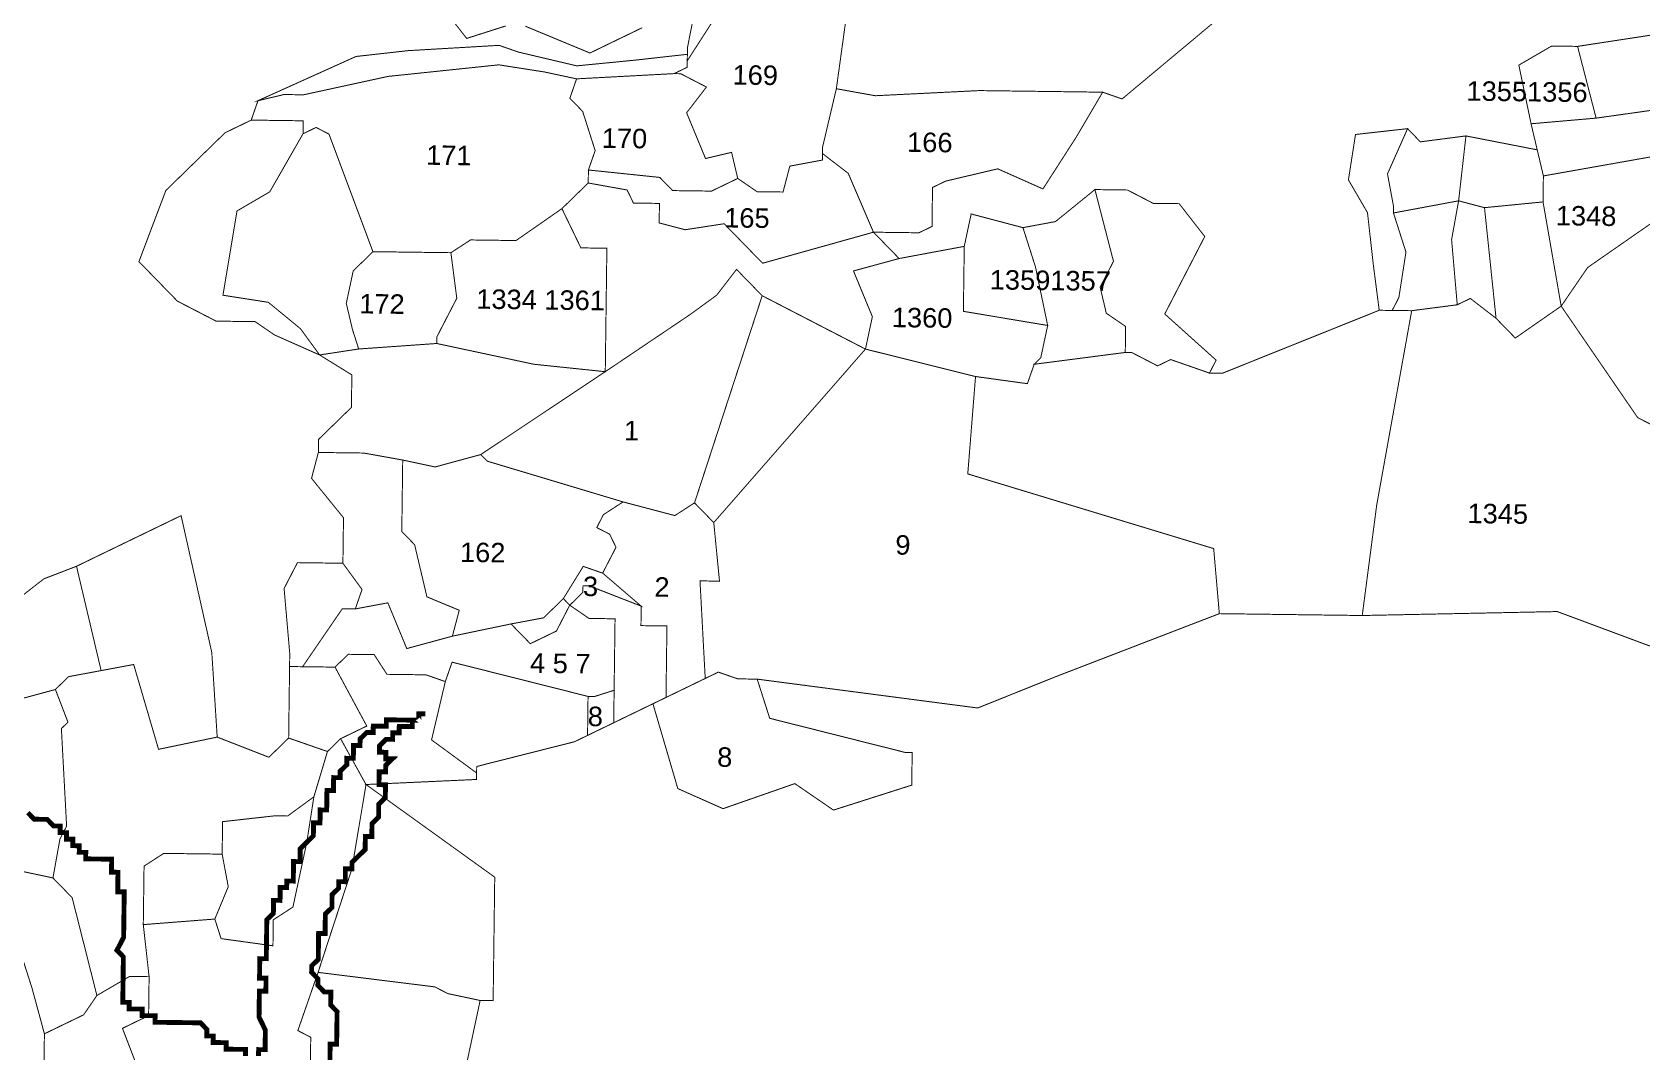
# Model space of a CAD drawing. Header units: metres. Extents: x 259278 to 277237, y 2171369 to 2185379.
# Drawn here: x 266943 to 267925, y 2171927 to 2172549 of the extents above; entities that cross this region are included whole.
import ezdxf

# ---------------------------------------------------------------- set-up
doc = ezdxf.new("R2010")
doc.units = ezdxf.units.M
doc.header["$MEASUREMENT"] = 0
for name, color, linetype in [('HAZARDS LINE', 1, 'Continuous'), ('SURVEY NO.', 7, 'Continuous'), ('SURVEY PLOT BOUNDARY', 35, 'Continuous')]:
    doc.layers.add(name, color=color, linetype=linetype)
doc.styles.add('PDF Arial', font='arial.ttf')

msp = doc.modelspace()

# ---------------------------------------------------------------- linework, layer by layer
at = {"layer": 'HAZARDS LINE', "lineweight": 18, "const_width": 2.97}
for points in [[(267124.09, 2171907.68), (267124.4, 2171931.47), (267128.36, 2171931.42), (267128.62, 2171951.24), (267124.71, 2171955.26), (267124.81, 2171963.19), (267120.84, 2171963.24), (267116.93, 2171967.26), (267116.98, 2171971.22), (267113.07, 2171975.24), (267113.12, 2171979.2), (267117.14, 2171983.12), (267117.34, 2171998.98), (267121.31, 2171998.92), (267121.46, 2172010.82), (267125.48, 2172014.73), (267125.58, 2172022.66), (267129.6, 2172026.57), (267129.65, 2172030.54), (267133.61, 2172030.49), (267133.72, 2172038.42), (267137.68, 2172038.37), (267137.73, 2172042.33), (267145.76, 2172050.16), (267145.87, 2172058.09), (267149.83, 2172058.04), (267149.94, 2172065.96), (267153.95, 2172069.88), (267154.05, 2172077.81), (267158.07, 2172081.72), (267158.17, 2172089.65), (267154.21, 2172089.7), (267154.31, 2172097.63), (267158.28, 2172097.58), (267158.33, 2172101.55), (267162.34, 2172105.46), (267158.38, 2172105.51), (267158.43, 2172109.47), (267154.47, 2172109.53), (267154.52, 2172113.49), (267158.53, 2172117.4), (267162.5, 2172117.35), (267162.55, 2172121.32), (267166.51, 2172121.27), (267166.57, 2172125.23), (267174.49, 2172125.13), (267174.55, 2172129.09), (267158.69, 2172129.3), (267158.64, 2172125.33), (267150.71, 2172125.44), (267150.66, 2172121.47), (267146.69, 2172121.52), (267142.68, 2172117.61), (267142.63, 2172113.65), (267138.66, 2172113.7), (267138.56, 2172105.77), (267134.59, 2172105.82), (267134.54, 2172101.85), (267130.53, 2172097.94), (267130.48, 2172093.98), (267126.51, 2172094.03), (267126.41, 2172086.1), (267122.44, 2172086.15), (267122.29, 2172074.26), (267118.32, 2172074.31), (267118.22, 2172066.38), (267114.26, 2172066.43), (267114.15, 2172058.5), (267110.14, 2172054.59), (267106.12, 2172050.67), (267106.02, 2172042.74), (267102.06, 2172042.8), (267101.9, 2172030.9), (267097.94, 2172030.95), (267097.88, 2172026.99), (267093.92, 2172027.04), (267093.82, 2172019.11), (267089.85, 2172019.16), (267089.75, 2172011.23), (267085.73, 2172007.32), (267085.42, 2171983.53), (267081.46, 2171983.58), (267081.31, 2171971.69), (267085.27, 2171971.64), (267085.17, 2171963.71), (267081.2, 2171963.76), (267081, 2171947.9), (267084.86, 2171939.92), (267084.7, 2171928.02), (267080.74, 2171928.07), (267080.69, 2171924.11)], [(267072.76, 2171924.21), (267072.81, 2171928.18), (267060.92, 2171928.33), (267060.97, 2171932.3), (267053.04, 2171932.4), (267053.09, 2171936.36), (267049.13, 2171936.42), (267049.18, 2171940.38), (267045.27, 2171944.4), (267017.52, 2171944.76), (267017.57, 2171948.72), (267009.64, 2171948.83), (267009.69, 2171952.79), (267001.76, 2171952.89), (267001.82, 2171956.86), (266997.85, 2171956.91), (266998.21, 2171984.66), (266994.3, 2171988.68), (266998.37, 2171996.56), (266998.73, 2172024.31), (266994.76, 2172024.36), (266994.92, 2172036.26), (266990.96, 2172036.31), (266991.06, 2172044.24), (266975.2, 2172044.45), (266975.25, 2172048.41), (266971.29, 2172048.46), (266971.34, 2172052.43), (266967.38, 2172052.48), (266967.43, 2172056.44), (266963.46, 2172056.5), (266963.52, 2172060.46), (266959.55, 2172060.51), (266959.6, 2172064.48), (266955.64, 2172064.53), (266951.73, 2172068.54), (266943.8, 2172068.65), (266939.89, 2172072.66)]]:
    msp.add_lwpolyline(points, dxfattribs=at)
for points in [[(267178.51, 2172129.04), (267174.55, 2172129.09)], [(267178.51, 2172129.04), (267178.56, 2172133.01), (267182.53, 2172132.95), (267178.56, 2172133.01)]]:
    msp.add_lwpolyline(points, close=True, dxfattribs=at)
at = {"layer": 'SURVEY PLOT BOUNDARY', "lineweight": 18, "const_width": 0.595}
for points in [[(267466.73, 2172644.77), (267431.31, 2172665.06), (267407.47, 2172661.4), (267399.7, 2172673.4), (267383.68, 2172661.71), (267367.42, 2172630.2), (267374.98, 2172602.34), (267371.02, 2172602.39), (267358.71, 2172570.83), (267362.57, 2172562.85), (267342.34, 2172531.39), (267342.39, 2172535.35), (267342.44, 2172539.32), (267359.44, 2172626.34), (267375.7, 2172657.85), (267383.89, 2172677.57), (267395.89, 2172685.34), (267443.3, 2172672.83), (267458.95, 2172656.77)], [(267595.84, 2172512.23), (267520.52, 2172513.21), (267457.04, 2172510.07), (267433.31, 2172514.34), (267442.06, 2172577.68), (267454.01, 2172581.49), (267461.94, 2172581.38), (267470.02, 2172593.17), (267462.25, 2172605.17), (267466.73, 2172644.77), (267537.62, 2172608.16), (267545.55, 2172608.05), (267580.71, 2172567.94), (267656.13, 2172574.89), (267663.8, 2172554.96), (267607.68, 2172508.11)], [(267896.96, 2172496.41), (267885.64, 2172540.18), (267933.31, 2172547.49), (267941.09, 2172535.49), (267948.6, 2172503.67)], [(267342.39, 2172535.35), (267342.34, 2172531.39), (267342.29, 2172527.42), (267334.31, 2172523.56), (267274.79, 2172520.37), (267255.03, 2172524.59), (267227.33, 2172528.92), (267159.83, 2172521.87), (267108.14, 2172510.64), (267096.25, 2172510.8), (267080.34, 2172507.04), (267140.17, 2172534.02), (267171.93, 2172537.57), (267227.48, 2172540.81), (267239.32, 2172536.69), (267274.9, 2172528.3), (267310.63, 2172531.8)], [(267896.96, 2172496.41), (267857.27, 2172492.96), (267849.81, 2172528.75), (267869.78, 2172540.38), (267885.64, 2172540.18)], [(267274.79, 2172520.37), (267270.68, 2172508.53), (267278.5, 2172500.49), (267286.12, 2172476.6), (267282, 2172464.76), (267281.9, 2172456.83), (267265.83, 2172441.18), (267237.83, 2172421.71), (267210.08, 2172422.08), (267198.08, 2172414.3), (267150.51, 2172414.92), (267123.69, 2172486.65), (267115.81, 2172490.72), (267107.83, 2172486.85), (267107.94, 2172494.78), (267076.22, 2172495.2), (267080.34, 2172507.04), (267096.25, 2172510.8), (267108.14, 2172510.64), (267159.83, 2172521.87), (267227.33, 2172528.92), (267255.03, 2172524.59)], [(267282, 2172464.76), (267286.12, 2172476.6), (267278.5, 2172500.49), (267270.68, 2172508.53), (267274.79, 2172520.37), (267334.31, 2172523.56), (267338.27, 2172523.51), (267354.03, 2172515.37), (267341.93, 2172499.67), (267353.46, 2172471.76), (267369.37, 2172475.52), (267373.12, 2172459.61), (267357.16, 2172451.88), (267333.38, 2172452.19), (267325.55, 2172460.23)], [(267455.96, 2172426.81), (267440.57, 2172462.7), (267424.87, 2172474.8), (267424.92, 2172478.76), (267433.31, 2172514.34), (267457.04, 2172510.07), (267520.52, 2172513.21), (267595.84, 2172512.23), (267579.62, 2172484.68), (267559.39, 2172453.22), (267531.8, 2172465.47), (267499.98, 2172457.96), (267492, 2172454.1), (267491.69, 2172430.31), (267483.71, 2172426.45)], [(267948.24, 2172475.92), (267864.79, 2172461.14), (267861.03, 2172477.05), (267857.27, 2172492.96), (267896.96, 2172496.41), (267948.6, 2172503.67)], [(267117.97, 2172351.9), (267090.38, 2172364.15), (267078.59, 2172372.24), (267054.8, 2172372.54), (267031.17, 2172384.75), (267007.7, 2172408.85), (267024.12, 2172452.25), (267060.26, 2172487.47), (267076.22, 2172495.2), (267107.94, 2172494.78), (267107.83, 2172486.85), (267087.55, 2172451.43), (267067.57, 2172439.79), (267058.97, 2172388.35), (267086.67, 2172384.03), (267106.29, 2172367.91)], [(267117.97, 2172351.9), (267106.29, 2172367.91), (267086.67, 2172384.03), (267058.97, 2172388.35), (267067.57, 2172439.79), (267087.55, 2172451.43), (267107.83, 2172486.85), (267115.81, 2172490.72), (267123.69, 2172486.65), (267150.51, 2172414.92), (267138.46, 2172403.18), (267134.24, 2172383.41), (267138, 2172367.5), (267141.81, 2172355.55)], [(267773.3, 2172438.54), (267780.92, 2172414.65), (267776.59, 2172386.94), (267772.53, 2172379.07), (267764.6, 2172379.17), (267761, 2172406.97), (267757.44, 2172438.74), (267745.81, 2172458.72), (267750.13, 2172486.43), (267781.9, 2172489.98), (267769.65, 2172462.38), (267773.35, 2172442.5)], [(267773.3, 2172438.54), (267773.35, 2172442.5), (267769.65, 2172462.38), (267781.9, 2172489.98), (267789.72, 2172481.94), (267817.53, 2172485.55), (267813.05, 2172445.95)], [(267861.03, 2172477.05), (267864.79, 2172461.14), (267864.58, 2172445.28), (267828.85, 2172441.78), (267813.05, 2172445.95), (267817.53, 2172485.55)], [(267455.96, 2172426.81), (267388.31, 2172407.86), (267364.84, 2172431.96), (267341, 2172428.3), (267325.19, 2172432.47), (267325.35, 2172444.37), (267309.49, 2172444.57), (267305.63, 2172452.56), (267281.9, 2172456.83), (267282, 2172464.76), (267325.55, 2172460.23), (267333.38, 2172452.19), (267357.16, 2172451.88), (267373.12, 2172459.61), (267384.91, 2172451.52), (267400.77, 2172451.32), (267404.94, 2172467.12), (267424.81, 2172470.83), (267424.87, 2172474.8), (267440.57, 2172462.7)], [(267875.65, 2172381.69), (267864.58, 2172445.28), (267864.79, 2172461.14), (267948.24, 2172475.92), (267947.83, 2172444.2), (267891.81, 2172405.27)], [(267455.96, 2172426.81), (267471.61, 2172410.74), (267443.76, 2172403.17), (267455.29, 2172375.26), (267451.07, 2172355.49), (267395.93, 2172383.97), (267388.05, 2172388.04), (267372.4, 2172404.1), (267360.3, 2172388.4), (267344.29, 2172376.71), (267292.29, 2172341.7), (267292.5, 2172357.55), (267293.27, 2172417.03), (267277.42, 2172417.23), (267273.56, 2172425.21), (267265.83, 2172441.18), (267281.9, 2172456.83), (267305.63, 2172452.56), (267309.49, 2172444.57), (267325.35, 2172444.37), (267325.19, 2172432.47), (267341, 2172428.3), (267364.84, 2172431.96), (267388.31, 2172407.86)], [(267554.03, 2172346.22), (267558.05, 2172350.13), (267562.27, 2172369.91), (267554.81, 2172405.69), (267547.19, 2172429.58), (267567.06, 2172433.29), (267591.1, 2172452.81), (267602.43, 2172409.04), (267594.29, 2172393.28), (267598.05, 2172377.37), (267609.84, 2172369.29), (267609.63, 2172353.43)], [(267609.63, 2172353.43), (267609.84, 2172369.29), (267598.05, 2172377.37), (267594.29, 2172393.28), (267602.43, 2172409.04), (267591.1, 2172452.81), (267610.92, 2172452.55), (267626.68, 2172444.41), (267642.53, 2172444.21), (267658.13, 2172424.17), (267633.73, 2172376.91), (267665.08, 2172348.74), (267661.01, 2172340.86), (267637.33, 2172349.1), (267629.35, 2172345.24), (267613.6, 2172353.38)], [(267812.22, 2172382.51), (267784.42, 2172378.91), (267772.53, 2172379.07), (267776.59, 2172386.94), (267780.92, 2172414.65), (267773.3, 2172438.54), (267813.05, 2172445.95), (267808.77, 2172422.21)], [(267835.9, 2172374.28), (267820.2, 2172386.38), (267812.22, 2172382.51), (267808.77, 2172422.21), (267813.05, 2172445.95), (267828.85, 2172441.78)], [(267875.65, 2172381.69), (267847.64, 2172362.23), (267835.9, 2172374.28), (267828.85, 2172441.78), (267864.58, 2172445.28)], [(267292.29, 2172341.7), (267248.74, 2172346.23), (267189.43, 2172358.9), (267189.48, 2172362.86), (267201.68, 2172386.5), (267198.08, 2172414.3), (267210.08, 2172422.08), (267237.83, 2172421.71), (267265.83, 2172441.18), (267273.56, 2172425.21), (267277.42, 2172417.23), (267293.27, 2172417.03), (267292.5, 2172357.55)], [(267562.27, 2172369.91), (267510.84, 2172378.51), (267511.36, 2172418.15), (267515.58, 2172437.93), (267547.19, 2172429.58), (267554.81, 2172405.69)], [(267562.27, 2172369.91), (267558.05, 2172350.13), (267554.03, 2172346.22), (267549.91, 2172334.38), (267518.25, 2172338.75), (267451.07, 2172355.49), (267455.29, 2172375.26), (267443.76, 2172403.17), (267471.61, 2172410.74), (267511.36, 2172418.15), (267510.84, 2172378.51)], [(267141.81, 2172355.55), (267138, 2172367.5), (267134.24, 2172383.41), (267138.46, 2172403.18), (267150.51, 2172414.92), (267198.08, 2172414.3), (267201.68, 2172386.5), (267189.48, 2172362.86), (267189.43, 2172358.9)], [(267388.05, 2172388.04), (267346.76, 2172261.68), (267334.76, 2172253.9), (267303.15, 2172262.24), (267220.22, 2172287.12), (267216.3, 2172291.13), (267292.29, 2172341.7), (267344.29, 2172376.71), (267360.3, 2172388.4), (267372.4, 2172404.1)], [(267346.76, 2172261.68), (267388.05, 2172388.04), (267395.93, 2172383.97), (267451.07, 2172355.49), (267358.5, 2172249.63)], [(267835.9, 2172374.28), (267847.64, 2172362.23), (267875.65, 2172381.69), (267922.34, 2172313.67), (267930.22, 2172309.6), (267933.41, 2172250.08), (267972.89, 2172237.67), (268008.73, 2172249.1), (268012.17, 2172209.4), (268012.07, 2172201.47), (268027.93, 2172201.26), (268023.19, 2172141.84), (267928.46, 2172174.8), (267873.22, 2172195.34), (267754.24, 2172192.93), (267763.05, 2172260.22), (267784.42, 2172378.91), (267812.22, 2172382.51), (267820.2, 2172386.38)], [(267754.24, 2172192.93), (267750.28, 2172192.98), (267667.03, 2172194.06), (267663.58, 2172233.76), (267513.51, 2172279.33), (267518.25, 2172338.75), (267549.91, 2172334.38), (267554.03, 2172346.22), (267609.63, 2172353.43), (267613.6, 2172353.38), (267629.35, 2172345.24), (267637.33, 2172349.1), (267661.01, 2172340.86), (267668.94, 2172340.76), (267764.6, 2172379.17), (267772.53, 2172379.07), (267784.42, 2172378.91), (267763.05, 2172260.22)], [(267292.29, 2172341.7), (267216.3, 2172291.13), (267188.45, 2172283.57), (267168.68, 2172287.79), (267144.95, 2172292.06), (267117.2, 2172292.42), (267117.3, 2172300.35), (267137.38, 2172319.92), (267137.64, 2172339.74), (267117.97, 2172351.9), (267141.81, 2172355.55), (267189.43, 2172358.9), (267248.74, 2172346.23)], [(267518.25, 2172338.75), (267513.51, 2172279.33), (267663.58, 2172233.76), (267667.03, 2172194.06), (267567.41, 2172155.7), (267519.58, 2172136.5), (267385.01, 2172154.11), (267373.12, 2172154.27), (267361.27, 2172158.39), (267353.29, 2172154.52), (267350.1, 2172214.05), (267362, 2172213.89), (267358.5, 2172249.63), (267451.07, 2172355.49)], [(267168.68, 2172287.79), (267168.11, 2172244.17), (267175.94, 2172236.14), (267183.45, 2172204.32), (267203.17, 2172196.13), (267199, 2172180.33), (267171.15, 2172172.76), (267159.62, 2172200.67), (267139.75, 2172196.96), (267143.86, 2172208.8), (267132.18, 2172224.82), (267132.54, 2172252.57), (267113.03, 2172276.62), (267117.2, 2172292.42), (267144.95, 2172292.06)], [(267303.15, 2172262.24), (267291.16, 2172254.47), (267287.09, 2172246.59), (267294.97, 2172242.52), (267298.83, 2172234.54), (267290.69, 2172218.79), (267278.85, 2172222.91), (267266.7, 2172203.24), (267254.65, 2172191.5), (267234.78, 2172187.79), (267199, 2172180.33), (267203.17, 2172196.13), (267183.45, 2172204.32), (267175.94, 2172236.14), (267168.11, 2172244.17), (267168.68, 2172287.79), (267188.45, 2172283.57), (267216.3, 2172291.13), (267220.22, 2172287.12)], [(267358.5, 2172249.63), (267362, 2172213.89), (267350.1, 2172214.05), (267353.29, 2172154.52), (267329.36, 2172142.94), (267329.92, 2172186.55), (267314.07, 2172186.76), (267314.22, 2172198.65), (267290.69, 2172218.79), (267298.83, 2172234.54), (267294.97, 2172242.52), (267287.09, 2172246.59), (267291.16, 2172254.47), (267303.15, 2172262.24), (267334.76, 2172253.9), (267346.76, 2172261.68)], [(267055.47, 2172118.75), (267019.68, 2172111.28), (267004.5, 2172163.03), (266984.63, 2172159.32), (266969.6, 2172222.97), (267033.43, 2172253.86), (267052.17, 2172170.34)], [(266984.63, 2172159.32), (266964.75, 2172155.62), (266956.72, 2172147.79), (266928.87, 2172140.22), (266909.1, 2172144.44), (266885.47, 2172156.65), (266893.55, 2172168.44), (266929.64, 2172199.69), (266949.67, 2172215.29), (266969.6, 2172222.97)], [(267099.64, 2172161.79), (267099.74, 2172169.72), (267096.29, 2172209.42), (267104.43, 2172225.18), (267132.18, 2172224.82), (267143.86, 2172208.8), (267139.75, 2172196.96), (267131.82, 2172197.06), (267107.57, 2172161.69)], [(267270.61, 2172199.22), (267266.7, 2172203.24), (267278.85, 2172222.91), (267290.69, 2172218.79), (267314.22, 2172198.65), (267282.66, 2172210.96), (267278.7, 2172211.01), (267278.65, 2172207.05), (267274.63, 2172203.13)], [(267314.22, 2172198.65), (267314.07, 2172186.76), (267329.92, 2172186.55), (267329.36, 2172142.94), (267321.38, 2172139.08), (267297.44, 2172127.49), (267297.69, 2172147.32), (267298.26, 2172190.93), (267282.4, 2172191.14), (267270.61, 2172199.22), (267274.63, 2172203.13), (267278.65, 2172207.05), (267278.7, 2172211.01), (267282.66, 2172210.96)], [(267199, 2172180.33), (267234.78, 2172187.79), (267246.52, 2172175.74), (267262.48, 2172183.46), (267270.61, 2172199.22), (267282.4, 2172191.14), (267298.26, 2172190.93), (267297.69, 2172147.32), (267285.75, 2172143.51), (267281.78, 2172143.56), (267198.8, 2172164.47), (267194.68, 2172152.62), (267182.84, 2172156.74), (267159.05, 2172157.05), (267151.28, 2172169.05), (267135.42, 2172169.26), (267127.39, 2172161.43), (267107.57, 2172161.69), (267131.82, 2172197.06), (267139.75, 2172196.96), (267159.62, 2172200.67), (267171.15, 2172172.76)], [(267270.61, 2172199.22), (267262.48, 2172183.46), (267246.52, 2172175.74), (267234.78, 2172187.79), (267254.65, 2172191.5), (267266.7, 2172203.24)], [(267055.47, 2172118.75), (267087.02, 2172106.44), (267099.07, 2172118.18), (267122.75, 2172109.94), (267114.46, 2172082.29), (267098.45, 2172070.6), (267090.52, 2172070.7), (267058.76, 2172067.15), (267058.5, 2172047.33), (267022.82, 2172047.79), (267010.83, 2172040.02), (267010.36, 2172004.33), (267013.91, 2171972.56), (267002.02, 2171972.72), (266982.05, 2171961.08), (266966.96, 2172020.76), (266955.23, 2172032.81), (266959.5, 2172056.55), (266963.57, 2172064.42), (266960.38, 2172123.95), (266964.39, 2172127.86), (266956.72, 2172147.79), (266964.75, 2172155.62), (266984.63, 2172159.32), (267004.5, 2172163.03), (267019.68, 2172111.28)], [(267107.57, 2172161.69), (267127.39, 2172161.43), (267146.74, 2172125.49), (267130.78, 2172117.77), (267122.75, 2172109.94), (267099.07, 2172118.18), (267099.64, 2172161.79)], [(267146.28, 2172089.81), (267130.78, 2172117.77), (267146.74, 2172125.49), (267127.39, 2172161.43), (267135.42, 2172169.26), (267151.28, 2172169.05), (267159.05, 2172157.05), (267182.84, 2172156.74), (267194.68, 2172152.62), (267186.28, 2172117.04), (267213.77, 2172096.86), (267213.72, 2172092.89)], [(267281.78, 2172143.56), (267281.48, 2172119.77), (267273.5, 2172115.91), (267213.83, 2172100.82), (267213.77, 2172096.86), (267186.28, 2172117.04), (267194.68, 2172152.62), (267198.8, 2172164.47)], [(266956.72, 2172147.79), (266964.39, 2172127.86), (266960.38, 2172123.95), (266963.57, 2172064.42), (266959.5, 2172056.55), (266955.23, 2172032.81), (266935.46, 2172037.03), (266907.86, 2172049.29), (266911.98, 2172061.13), (266892.42, 2172081.21), (266896.59, 2172097.02), (266892.93, 2172120.86), (266865.34, 2172133.12), (266885.47, 2172156.65), (266909.1, 2172144.44), (266928.87, 2172140.22)], [(267385.01, 2172154.11), (267392.63, 2172130.22), (267475.62, 2172109.31), (267479.58, 2172109.26), (267479.32, 2172089.44), (267431.55, 2172074.2), (267407.97, 2172090.37), (267364.16, 2172075.07), (267336.56, 2172087.33), (267321.38, 2172139.08), (267329.36, 2172142.94), (267353.29, 2172154.52), (267361.27, 2172158.39), (267373.12, 2172154.27)], [(267297.44, 2172127.49), (267281.48, 2172119.77), (267281.78, 2172143.56), (267285.75, 2172143.51), (267297.69, 2172147.32)], [(267058.5, 2172047.33), (267058.76, 2172067.15), (267090.52, 2172070.7), (267098.45, 2172070.6), (267114.46, 2172082.29), (267110.14, 2172054.59), (267101.69, 2172015.04), (267089.7, 2172007.27), (267089.49, 2171991.41), (267057.83, 2171995.79), (267054.02, 2172007.73), (267062.21, 2172027.45)], [(267117.03, 2171975.19), (267137.68, 2172038.37), (267146.28, 2172089.81), (267224.84, 2172033.27), (267223.86, 2171957.93), (267215.93, 2171958.04), (267196.16, 2171962.26), (267188.29, 2171966.33)], [(267054.02, 2172007.73), (267010.36, 2172004.33), (267010.83, 2172040.02), (267022.82, 2172047.79), (267058.5, 2172047.33), (267062.21, 2172027.45)], [(266950.02, 2171937.71), (266949.66, 2171909.95), (266937.77, 2171910.11), (266909.71, 2171886.68), (266905.69, 2171882.77), (266901.94, 2171898.68), (266890.35, 2171922.62), (266898.39, 2171930.45), (266910.38, 2171938.22), (266906.62, 2171954.13), (266902.92, 2171974.01), (266911.1, 2171993.73), (266934.84, 2171989.45), (266942.46, 2171965.56)], [(267215.93, 2171958.04), (267199.04, 2171878.95), (267175.16, 2171871.33), (267139.43, 2171867.83), (267092.01, 2171880.34), (267088.1, 2171884.36), (267112.19, 2171907.84), (267112.55, 2171935.59), (267104.68, 2171939.66), (267117.03, 2171975.19), (267188.29, 2171966.33), (267196.16, 2171962.26)], [(267013.91, 2171972.56), (267013.6, 2171948.77), (266997.65, 2171941.05), (267005.32, 2171921.12), (266997.23, 2171909.33), (266988.84, 2171873.75), (266968.97, 2171870.05), (266953.01, 2171862.32), (266948.89, 2171850.48), (266929.02, 2171846.77), (266917.17, 2171850.89), (266901.68, 2171878.85), (266905.69, 2171882.77), (266909.71, 2171886.68), (266937.77, 2171910.11), (266949.66, 2171909.95), (266950.02, 2171937.71), (266973.96, 2171949.29), (266982.05, 2171961.08), (267002.02, 2171972.72)]]:
    msp.add_lwpolyline(points, close=True, dxfattribs=at)
for points in [[(267359.44, 2172626.34), (267342.44, 2172539.32), (267342.39, 2172535.35), (267310.63, 2172531.8), (267274.9, 2172528.3), (267239.32, 2172536.69), (267227.48, 2172540.81), (267171.93, 2172537.57), (267140.17, 2172534.02), (267080.34, 2172507.04), (267076.22, 2172495.2), (267060.26, 2172487.47), (267024.12, 2172452.25), (267007.7, 2172408.85), (267031.17, 2172384.75), (267054.8, 2172372.54), (267078.59, 2172372.24), (267090.38, 2172364.15), (267117.97, 2172351.9), (267137.64, 2172339.74), (267137.38, 2172319.92), (267117.3, 2172300.35), (267117.2, 2172292.42), (267113.03, 2172276.62), (267132.54, 2172252.57), (267132.18, 2172224.82), (267104.43, 2172225.18), (267096.29, 2172209.42), (267099.74, 2172169.72), (267099.64, 2172161.79), (267099.07, 2172118.18), (267087.02, 2172106.44), (267055.47, 2172118.75), (267052.17, 2172170.34), (267033.43, 2172253.86), (266969.6, 2172222.97), (266949.67, 2172215.29), (266929.64, 2172199.69)], [(267442.06, 2172577.68), (267433.31, 2172514.34), (267424.92, 2172478.76), (267424.87, 2172474.8), (267424.81, 2172470.83), (267404.94, 2172467.12), (267400.77, 2172451.32), (267384.91, 2172451.52), (267373.12, 2172459.61), (267369.37, 2172475.52), (267353.46, 2172471.76), (267341.93, 2172499.67), (267354.03, 2172515.37), (267338.27, 2172523.51), (267334.31, 2172523.56), (267342.29, 2172527.42), (267342.34, 2172531.39), (267362.57, 2172562.85)], [(267231.6, 2172552.66), (267207.71, 2172545.04), (267192.11, 2172565.07)], [(267192.11, 2172565.07), (267207.71, 2172545.04), (267231.6, 2172552.66)], [(267243.49, 2172552.5), (267282.93, 2172536.13), (267314.85, 2172551.57)], [(267314.85, 2172551.57), (267282.93, 2172536.13), (267243.49, 2172552.5)], [(267933.31, 2172547.49), (267885.64, 2172540.18), (267869.78, 2172540.38), (267849.81, 2172528.75), (267857.27, 2172492.96), (267861.03, 2172477.05), (267817.53, 2172485.55), (267789.72, 2172481.94), (267781.9, 2172489.98), (267750.13, 2172486.43), (267745.81, 2172458.72), (267757.44, 2172438.74), (267761, 2172406.97), (267764.6, 2172379.17), (267668.94, 2172340.76), (267661.01, 2172340.86), (267665.08, 2172348.74), (267633.73, 2172376.91), (267658.13, 2172424.17), (267642.53, 2172444.21), (267626.68, 2172444.41), (267610.92, 2172452.55), (267591.1, 2172452.81), (267567.06, 2172433.29), (267547.19, 2172429.58), (267515.58, 2172437.93), (267511.36, 2172418.15), (267471.61, 2172410.74), (267455.96, 2172426.81), (267483.71, 2172426.45), (267491.69, 2172430.31), (267492, 2172454.1), (267499.98, 2172457.96), (267531.8, 2172465.47), (267559.39, 2172453.22), (267579.62, 2172484.68), (267595.84, 2172512.23), (267607.68, 2172508.11), (267663.8, 2172554.96)], [(267930.22, 2172309.6), (267922.34, 2172313.67), (267875.65, 2172381.69), (267891.81, 2172405.27), (267947.83, 2172444.2)], [(267199.04, 2171878.95), (267215.93, 2171958.04), (267223.86, 2171957.93), (267224.84, 2172033.27), (267146.28, 2172089.81), (267213.72, 2172092.89), (267213.83, 2172100.82), (267273.5, 2172115.91), (267297.44, 2172127.49), (267321.38, 2172139.08), (267336.56, 2172087.33), (267364.16, 2172075.07), (267407.97, 2172090.37), (267431.55, 2172074.2), (267479.32, 2172089.44), (267479.58, 2172109.26), (267475.62, 2172109.31), (267392.63, 2172130.22), (267385.01, 2172154.11), (267519.58, 2172136.5), (267567.41, 2172155.7), (267667.03, 2172194.06), (267754.24, 2172192.93), (267873.22, 2172195.34), (267928.46, 2172174.8)], [(267005.32, 2171921.12), (266997.65, 2171941.05), (267013.6, 2171948.77), (267013.91, 2171972.56), (267010.36, 2172004.33), (267054.02, 2172007.73), (267057.83, 2171995.79), (267089.49, 2171991.41), (267089.7, 2172007.27), (267101.69, 2172015.04), (267110.14, 2172054.59), (267114.46, 2172082.29), (267122.75, 2172109.94), (267130.78, 2172117.77), (267146.28, 2172089.81), (267137.68, 2172038.37), (267117.03, 2171975.19), (267104.68, 2171939.66), (267112.55, 2171935.59), (267112.19, 2171907.84)], [(266935.46, 2172037.03), (266955.23, 2172032.81), (266966.96, 2172020.76), (266982.05, 2171961.08), (266973.96, 2171949.29), (266950.02, 2171937.71), (266942.46, 2171965.56), (266934.84, 2171989.45)]]:
    msp.add_lwpolyline(points, dxfattribs=at)

# ---------------------------------------------------------------- texts
at = {"layer": 'SURVEY NO.', "attachment_point": 7, "rotation": 359.25436, "style": 'PDF Arial'}
for s, insert, char_height in [('169', (267369.9, 2172516.74), 11.894), ('13551356', (267817.8, 2172506.94), 11.894), ('170', (267290.1, 2172478.13), 11.894), ('166', (267476.42, 2172475.7), 11.894), ('171', (267182.92, 2172467.97), 11.894), ('165', (267364.8, 2172429.57), 11.894), ('1348', (267872.32, 2172430.88), 11.894), ('13591357', (267526.87, 2172391.76), 11.894), ('172', (267142.09, 2172377.29), 11.894), ('1334 1361', (267213.49, 2172379.98), 11.894), ('1360', (267467.1, 2172368.74), 11.894), ('1', (267303.64, 2172299.84), 11.89), ('1345', (267818.41, 2172249.17), 11.894), ('9', (267469.26, 2172229.94), 11.89), ('162', (267203.55, 2172225.46), 11.894), ('3', (267278.62, 2172204.65), 11.89), ('2', (267322.23, 2172204.43), 11.89), ('4 5 7', (267246.29, 2172157.83), 11.894), ('8', (267281.55, 2172125.31), 11.89), ('8', (267360.52, 2172100.49), 11.89)]:
    msp.add_mtext(s, dxfattribs=dict(at, insert=insert, char_height=char_height))

doc.saveas('drawing.dxf')
